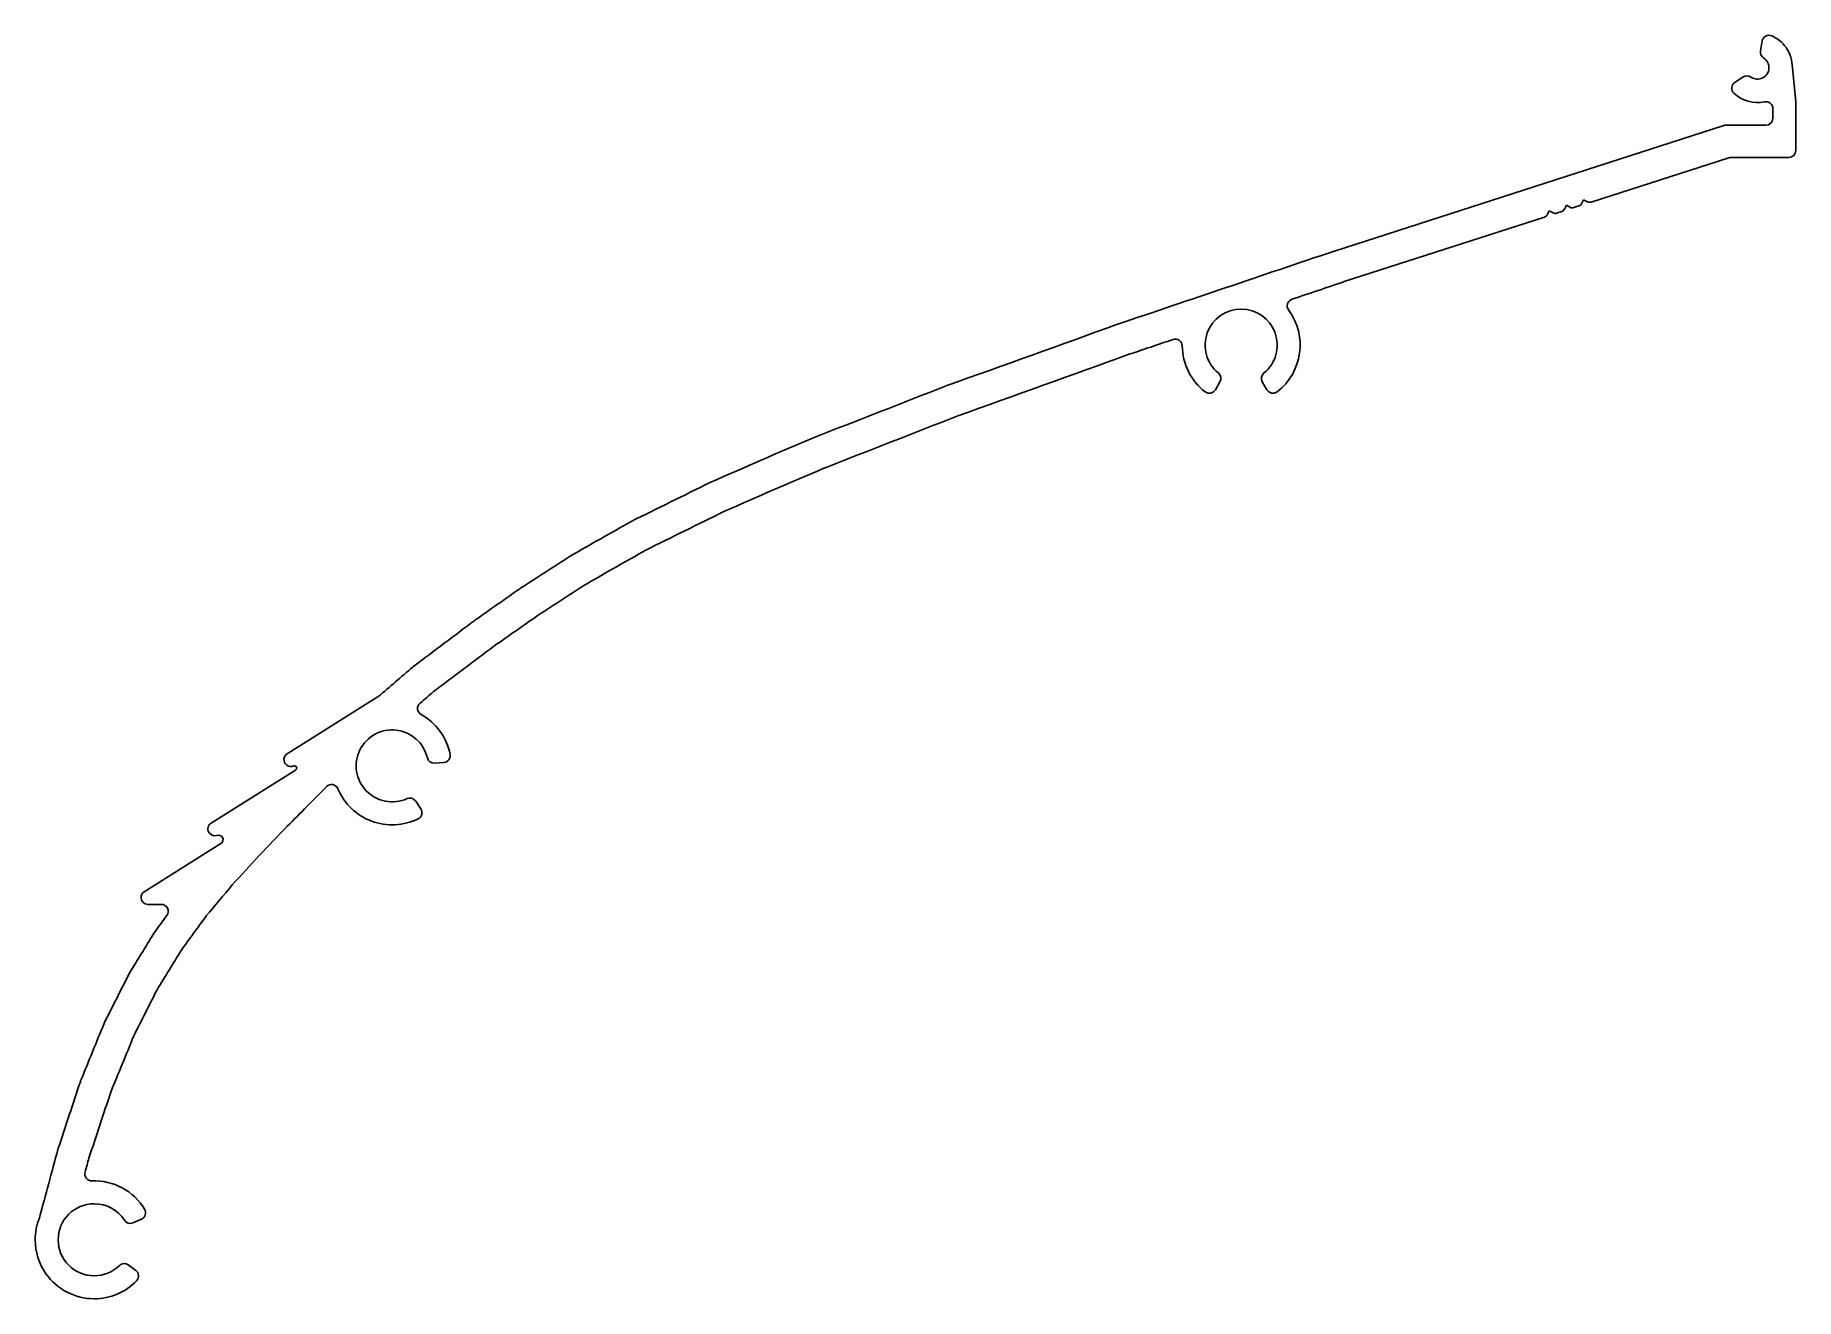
# Model space of a CAD drawing. Extents: x -27.8 to 69.6, y -30.7 to 39.2.
import ezdxf

# ---------------------------------------------------------------- set-up
doc = ezdxf.new("R2010")
doc.units = 0
doc.header["$MEASUREMENT"] = 0
doc.layers.get('0').update_dxf_attribs({"linetype": 'CONTINUOUS'})

msp = doc.modelspace()

# ---------------------------------------------------------------- linework, layer by layer
for p, q in [((67.772, 38.932), (67.677, 38.38)), ((69.633, 35.555), (69.448, 37.452)), ((66.728, 36.938), (66.259, 36.632)), ((68.364, 35.188), (68.364, 34.648)), ((69.634, 32.87), (69.634, 35.518)), ((65.647, 34.248), (44.095, 27.306)), ((67.983, 34.267), (65.764, 34.267)), ((58.302, 30.014), (65.926, 32.47)), ((66.043, 32.489), (69.253, 32.489)), ((55.871, 29.308), (55.985, 29.531)), ((55.985, 29.531), (56.207, 29.417)), ((56.398, 29.401), (56.677, 29.491)), ((56.823, 29.615), (56.937, 29.837)), ((56.937, 29.837), (57.159, 29.723)), ((57.35, 29.708), (57.629, 29.798)), ((57.774, 29.922), (57.888, 30.144)), ((57.888, 30.144), (58.111, 30.03)), ((44.644, 25.615), (55.725, 29.185)), ((37.505, 19.627), (37.762, 20.072)), ((40.106, 20.072), (40.363, 19.627)), ((-8.826, 2.651), (-13.814, -0.479)), ((-13.405, -1.417), (-18.02, -4.313)), ((-5.717, -1.033), (-5.205, -1)), ((-6.473, -3.561), (-6.757, -3.134)), ((-17.539, -5.486), (-21.78, -8.147)), ((-21.578, -8.85), (-20.837, -8.85)), ((-22.408, -26.47), (-21.937, -26.264)), ((-22.253, -29.104), (-22.666, -28.799))]:
    msp.add_line(p, q)
for centre, radius, start, end in [((68.147, 38.868), 0.381, 66.01035, 170.24548), ((67.517, 37.452), 1.93, 35.16364, 66.01035), ((68.053, 38.316), 0.381, 170.24548, 238.22117), ((67.517, 37.452), 1.93, 359.99999, 35.16364), ((67.517, 37.452), 0.635, 235.11343, 58.22117), ((66.467, 36.313), 0.381, 123.08912, 227.32425), ((66.936, 36.619), 0.381, 55.11343, 123.08912), ((67.517, 37.452), 1.93, 227.32425, 281.62749), ((67.983, 35.188), 0.381, 359.99999, 101.62749), ((69.253, 35.518), 0.381, 359.99999, 5.56071), ((65.764, 33.886), 0.381, 89.99999, 107.85428), ((67.983, 34.648), 0.381, 269.99999, 359.99999), ((66.043, 32.108), 0.381, 89.99999, 107.85428), ((69.253, 32.87), 0.381, 269.99999, 359.99999), ((55.648, 29.422), 0.25, 287.85428, 332.85428), ((56.321, 29.639), 0.25, 242.85428, 287.85428), ((56.6, 29.729), 0.25, 287.85428, 332.85426), ((57.273, 29.946), 0.25, 242.85426, 287.85428), ((57.552, 30.036), 0.25, 287.85428, 332.85428), ((58.225, 30.252), 0.25, 242.85428, 287.85428), ((176842.165, -523390.709), 552470.793, 108.66373856, 108.66504842), ((44.485, 26.098), 1.27, 107.85428, 108.66374), ((-2587.637, 7813.993), 8221.176, 288.6526313, 288.6739945), ((41.861, 24.273), 0.381, 108.65263, 216.56478), ((38.934, 22.102), 1.994, 309.23173, 230.76827), ((38.934, 22.102), 3.264, 307.59435, 36.56479), ((-2006.209, 5678.048), 6010.939, 289.7262984, 289.8219281), ((32.519, 22.056), 1.27, 108.66505, 109.82193), ((35.289, 22.053), 0.381, 0.76184, 108.95268), ((-2006.209, 5678.048), 6012.719, 289.7263651, 289.821877), ((-217.611, 764.604), 784.055, 288.616657, 288.807926), ((38.934, 22.102), 3.264, 180.76184, 232.40565), ((37.432, 20.262), 0.381, 330, 50.76827), ((40.436, 20.262), 0.381, 129.23173, 210), ((4375.822, -11147.343), 11985.678, 111.2968975, 111.3348931), ((23.076, 18.661), 1.27, 109.72631, 111.2969), ((37.175, 19.818), 0.381, 232.40565, 330), ((40.693, 19.818), 0.381, 210, 307.59435), ((4375.822, -11147.343), 11983.898, 111.2969309, 111.3348558), ((212.166, -445.211), 502.384, 113.08608, 113.78146), ((15.672, 15.772), 1.27, 111.33489, 113.08608), ((212.166, -445.211), 500.604, 113.08697, 113.78024), ((719.38, -1429.665), 1609.185, 116.175555, 116.348544), ((10.092, 13.353), 1.27, 113.78146, 116.17555), ((719.38, -1429.665), 1607.405, 116.175934, 116.348045), ((343.688, -586.41), 687.822, 119.488042, 119.800647), ((5.738, 11.205), 1.27, 116.34854, 119.48804), ((343.688, -586.41), 686.042, 119.489209, 119.799539), ((754.673, -1158.623), 1390.499, 122.782012, 122.916676), ((2.483, 9.352), 1.27, 119.80065, 122.78201), ((754.673, -1158.623), 1388.719, 122.782559, 122.916293), ((1195.406, -1699.734), 2085.627, 125.004321, 125.087241), ((-0.26, 7.581), 1.27, 122.91668, 125.00432), ((3507.534, -4666.309), 5845.157, 126.9180964, 126.9593633), ((-2.73, 5.849), 1.27, 125.08724, 126.9181), ((1195.406, -1699.734), 2083.847, 125.004576, 125.087017), ((3507.534, -4666.309), 5843.377, 126.9181763, 126.9591984), ((-2930.826, 3414.326), 4491.95, 310.579088, 310.611086), ((-6.094, 3.32), 1.27, 126.95936, 130.61109), ((-6.273, 1.996), 0.381, 129.83304, 240.69458), ((-75.603, 83.996), 107, 310.21555, 310.73828), ((-8.057, -1.183), 3.264, 11.25364, 60.69458), ((-8.057, -1.183), 1.994, 12.89102, 294.42756), ((-13.665, -0.835), 0.386, 112.74562, 294.31392), ((-5.742, -0.653), 0.381, 192.89102, 273.65929), ((-5.229, -0.62), 0.381, 273.65929, 11.25364), ((-13.472, -1.31), 0.127, 302.1058, 105.36022), ((-27389.059, 27179.337), 38579.316, 315.2009221, 315.2055223), ((-11.416, -2.598), 0.381, 22.85232, 135.20778), ((-8.057, -1.183), 3.264, 202.85232, 296.06494), ((-7.075, -3.345), 0.381, 33.65929, 114.42756), ((-6.79, -3.772), 0.381, 296.06494, 33.65929), ((-17.877, -4.669), 0.383, 111.83643, 284.67849), ((6951.245, -6662.784), 9635.621, 136.2903297, 136.3036631), ((-17.674, -5.27), 0.254, 302.1058, 114.54799), ((-323.723, 275.425), 417.536, 317.29177, 317.59472), ((334.45, -304.579), 459.942, 139.81123, 140.08962), ((-21.578, -8.469), 0.381, 122.1058, 180), ((-21.578, -8.469), 0.381, 180, 270), ((52.838, -63.461), 91.101, 143.64525, 144.37587), ((-20.837, -9.231), 0.381, 323.46309, 90), ((262.122, -215.292), 347.88, 143.72915, 144.12036), ((862.107, -552.719), 1036.521, 148.456795, 148.598726), ((-20.182, -11.138), 1.27, 144.37587, 148.40939), ((862.107, -552.719), 1034.741, 148.456911, 148.597615), ((-21.52, -13.324), 1.27, 148.59873, 153.10662), ((492.146, -273.847), 577.225, 153.106607, 153.395863), ((492.146, -273.847), 575.445, 153.108606, 153.393985), ((869.483, -383.121), 966.182, 157.632046, 157.833457), ((-22.829, -15.921), 1.27, 153.39586, 157.63205), ((869.483, -383.121), 964.402, 157.633167, 157.832454), ((5087.641, -1716.818), 5387.588, 161.627218, 161.668487), ((-24.114, -19.06), 1.27, 157.83346, 161.62722), ((5087.641, -1716.818), 5385.808, 161.627398, 161.668328), ((1845.487, -530.055), 1939.657, 164.827897, 164.94363), ((-25.335, -22.742), 1.27, 161.66849, 164.8279), ((-79.22, -8.362), 56.281, 344.22731, 345.04223), ((-24.693, -23.768), 0.381, 163.53027, 272.17912), ((-24.555, -27.41), 3.264, 31.25364, 92.17912), ((-24.555, -27.41), 3.264, 158.08302, 180), ((-24.555, -27.41), 1.994, 90, 270), ((-24.555, -27.41), 1.994, 32.89102, 90), ((-22.09, -25.915), 0.381, 293.65929, 31.25364), ((-22.56, -26.121), 0.381, 212.89102, 293.65929), ((-24.555, -27.41), 3.264, 180, 215.16364), ((-24.555, -27.41), 1.994, 270, 314.42756), ((-22.892, -29.106), 0.381, 53.65929, 134.42756), ((-22.479, -29.411), 0.381, 316.06494, 53.65929), ((-24.555, -27.41), 3.264, 215.16364, 270), ((-24.555, -27.41), 3.264, 270, 316.06494)]:
    msp.add_arc(centre, radius, start, end)

doc.saveas('drawing.dxf')
